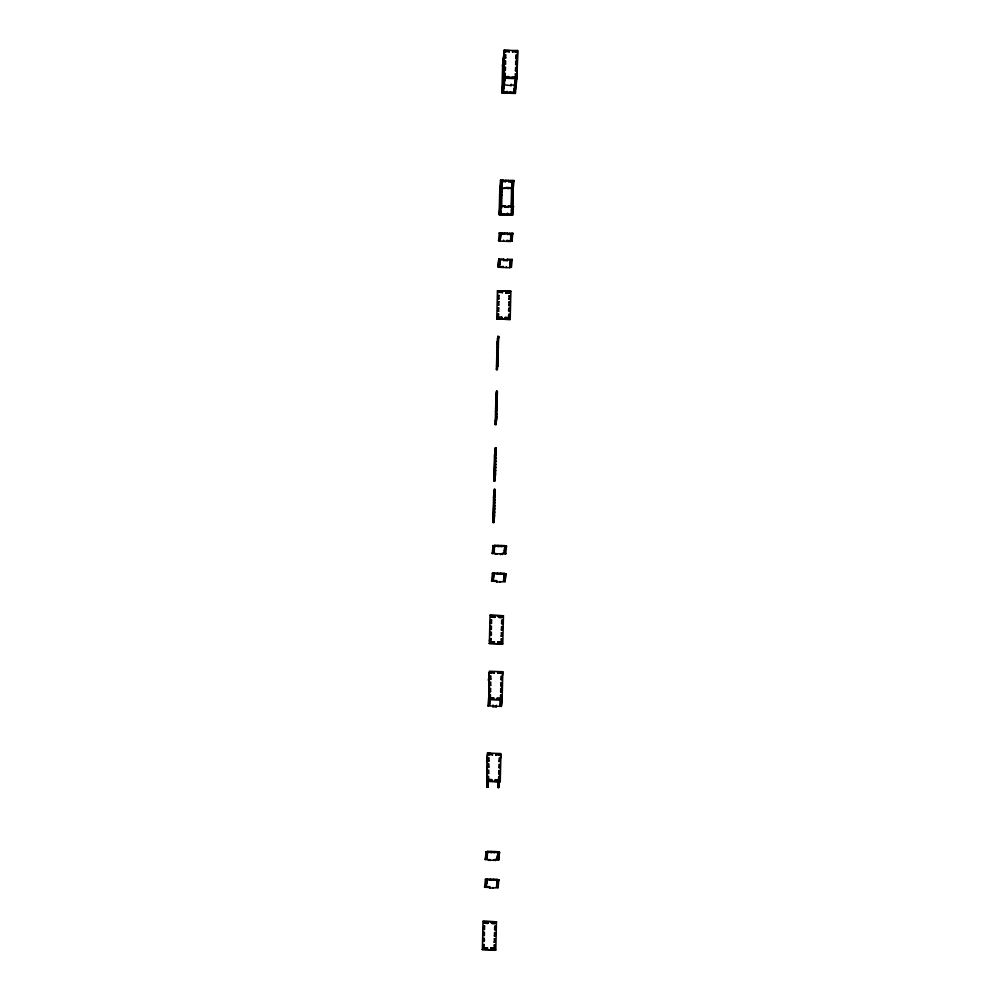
<?xml version="1.0" encoding="UTF-8"?>
<svg xmlns="http://www.w3.org/2000/svg" width="1000" height="1000" viewBox="0 0 1000 1000"><rect width="100%" height="100%" fill="white"/><g stroke="black" fill="none" stroke-linecap="round" stroke-linejoin="round"><path stroke-width="1.5" d="M482.35 949.513L483.013 921.3L496.475 921.787L495.8 950L482.35 949.513L495.8 950M487.15 773.7L487.463 762.2L486.65 761.388M492.962 706.075L487.912 705.9L488.775 705.15M489.55 678.4L489.338 680.362L488.5 680.337L489.3 672.337M489.338 643.475L490.012 615.262L503.462 615.75L502.788 643.95L489.338 643.475L502.788 643.95M496.763 319L497.425 290.788L510.887 291.275L510.213 319.488L496.763 319L510.213 319.488M497.975 266.925L498.775 258.925L503.738 259.1L503.725 259.875L498.762 259.7L497.975 266.925L499.8 265.675L499.625 267.312L509.712 267.675L509.913 265.262L510.737 266.062L510.75 265.287L510.588 267.375L511.425 267.4L512.238 259.413L507.275 259.225L507.188 260.663L503.65 260.538L503.663 259.762L507.2 259.887L507.188 260.663M498.575 240.725L498.587 239.95L499.412 240.763L498.575 240.725L499.375 232.725L502.663 232.85L502.562 234.275L512.825 233.212L512.812 233.988L507.612 234.462L507.7 233.025L504.513 232.913L502.562 234.275M499.137 214.713L512.625 214.862L499.137 214.713L499.812 186.5L500.65 186.537M514.587 92.338L515.45 91.587L515.375 93.462L501.925 92.987L502.6 64.775L503.438 64.8M486.812 781.275L487.488 753.062L500.938 753.55L500.262 781.762L486.812 781.275L500.262 781.762M488.675 699.45L489.35 671.237L502.812 671.725L502.137 699.925L488.675 699.45L502.175 699.6M493.288 519.888L494.15 519.15L494.125 519.925L492.95 519.963L493.6 496.188L494.35 489.288L495.175 490.1L494.35 489.288M494.913 470.775L494.075 470.75L494.462 456.15L495.3 447.825L496.138 447.85L496.125 448.625L495.3 447.825M498.762 259.7L498.775 258.925M499.375 232.725L499.363 233.5L502.638 233.625M500 205.613L499.975 206.388L504.938 206.562L504.963 205.787L500 205.613L499.2 213.612L512.65 214.088L513.45 206.1L508.488 205.912L508.4 207.35L504.875 207.225L504.963 205.787M500.588 180.05L500.562 180.825L503.837 180.95L503.862 180.175L500.588 180.05L499.775 188.05L513.237 188.538L514.038 180.538L510.75 180.413L510.662 181.85L508.812 181.788L508.9 180.35L505.712 180.238L505.625 181.663L503.775 181.6L503.787 180.825L508.888 181.125M503.363 58.325L504.188 59.125L503.938 69.975L505.387 70.525M484.062 948.025L487.463 947.825L484.062 948.025L484.162 944.6L483.325 944.575L483.2 948.775L487.438 948.6L484.6 948.825M483.462 938.375C482.262 942.625 485.288 942.738 484.312 938.4L483.438 938.7L484.312 938.4M483.5 935.6L483.612 932.175L484.45 932.212L484.35 935.638M483.65 929.412L483.75 925.987L484.588 926.012L484.487 929.438L483.65 929.412L484.487 929.438M483.787 923.213L483.837 922.113L488.05 922.262L487.987 923.363L483.787 923.213L487.987 923.363M489.588 888.1L489.65 887.438L484.613 887.262L484.625 886.488L489.675 886.663L489.588 888.1L498.062 887.75L498.862 879.75L498.025 879.712L497.863 881.8L497.038 881L497.863 881.8M487.562 853.737L486.737 852.925L487.562 853.737L487.762 851.312L497.85 851.675L497.65 854.1L498.5 854.125L498.65 852.038L499.5 852.062L498.7 860.062L488.537 860.362L488.6 859.7L485.238 859.575L485.262 858.8M486.95 787.1L487.262 783.7L488.1 783.725L487.8 787.125L486.95 787.1L487.15 776.137L487.912 776.825M488.875 700.5L489.025 694.312L489.862 694.338M489.338 680.362L489.025 691.862L489.862 691.9M489.412 679.712L489.575 677.625M490.325 638.525C486.763 642.763 494.538 644.412 494.462 641.775L491.062 641.988L491.163 638.562L490.288 638.85L491.163 638.562M490.462 632.325C489.25 636.587 492.287 636.7 491.3 632.362L490.425 632.663L491.3 632.362M490.5 629.562L490.613 626.138L491.45 626.163L491.337 629.587M490.637 623.362L490.75 619.938L491.587 619.963L491.488 623.4L490.637 623.362L491.488 623.4M490.788 617.163L490.838 616.062L495.037 616.213L494.988 617.325L490.788 617.163L494.988 617.325M496.65 581.4L491.6 581.213L491.625 580.438L496.662 580.625L496.575 582.05L505.062 581.7L505.863 573.7L505.025 573.675L504.862 575.763L504.012 575.725L504.212 573.312L494.125 572.95L493.925 575.363L493.1 574.562L493.925 575.363M505.487 548.075L504.675 547.275L505.487 548.075L505.65 545.988L506.488 546.025L505.688 554.025L492.238 553.538L492.25 552.762M493.787 519.987L493.025 519.3L493 522.513L494.3 490.387L495.138 490.425L494.588 515.65L493.85 522.55L492.95 522.4M495.188 424.55L495.363 422.912L496.2 422.938L496.025 424.575L495.188 424.55L495.962 396.575L496.788 397.375L495.962 396.575M496.438 369.625L496.625 367.987L497.463 368.013L497.287 369.65L496.438 369.625L497.05 343.288L497.788 336.4L498.688 336.538M497.2 342.425L497.225 341.65M497.612 318.263L501.85 318.075L497.612 318.263L497.738 314.062L498.587 314.088L498.475 317.512L501.875 317.312L498.475 317.512M497.775 311.288L497.887 307.863L498.725 307.887L498.612 311.312L497.775 311.288L498.612 311.312M497.912 305.087L498.025 301.663L498.862 301.7L498.762 305.125L497.912 305.087L498.762 305.125M498.062 298.9L498.162 295.475L499.012 295.5L498.9 298.925L498.062 298.9L498.9 298.925M498.2 292.7L498.25 291.6L502.463 291.75L502.4 292.85M498.812 266.95L498.975 264.862M504.237 213.787L500 213.962L500.2 211.55L501.037 211.575L500.838 214M502.825 91.912L502 91.112M502.938 85.275L503.425 65.575L502.575 65.55L504.15 51.1M487.238 784.475L487.537 781.075L488.387 781.1L488.075 784.5L487.262 783.7M489.825 703.213L489.663 705.3L488.825 705.275L488.988 703.188M494.075 470.75L494.15 470.087L493.95 481.05L495.25 448.925L496.087 448.963L495.538 474.188L494.787 481.087L493.9 480.938M495.95 397.35L496.25 393.95L497.075 394.75L496.25 393.95M496.763 366.662L497.062 363.263L497.912 363.3L497.6 366.7L496.775 365.887L496.637 367.212L497.475 367.238L497.625 365.925L496.525 365.75M499.1 264.325L499.263 262.238L499.1 264.325L499.938 264.35L500.1 262.262L499.938 264.35M499.7 238.137L499.725 237.362L500.538 238.162L499.7 238.137L499.862 236.05M487.762 776.663L488.638 776.363L488.363 781.875L487.537 781.075M489.275 700.55L490.112 700.588L489.95 702.675L489.113 702.638L489.562 697.925L488.713 697.9L487.912 705.9M489.412 699.237L490.238 700.05L490.5 694.538L489.625 694.825M495.65 420.288L496.538 391.325L497.375 391.35L496.863 416.25L496.225 422.163L495.387 422.137L495.65 420.288L496.488 420.312M496.238 394.725L496.538 391.325M498.325 339.825L497.512 339.025L498.325 339.825L498.638 336.425L497.887 364.075L497.062 363.263M499.387 261.7L499.525 260.387L500.375 260.413L500.225 261.725L499.387 261.7L499.55 259.613M499.988 235.5L500 234.725L500.825 235.538L499.988 235.5L500.15 233.412L500.988 233.45L500.825 235.538M504.1 87.225L503.95 89.312L503.1 89.288L503.263 87.2M503.537 85.35L504.375 85.375L504.225 86.688L503.413 85.887M504.2 50L503.525 78.213L516.987 78.7L517.65 50.487L504.162 50.325L509.212 50.512M485.412 879.262L486.238 880.062L485.412 879.262L484.613 887.262M486.05 851.587L486.863 852.387L486.05 851.587L485.238 859.575M487.525 781.838L487.788 776.325M487.825 773.562L487.938 770.138L488.775 770.163L488.663 773.587M487.975 767.362L488.075 763.938L488.913 763.962L488.812 767.4M488.113 761.162L488.212 757.738L489.062 757.775L488.95 761.2M488.25 754.975L488.3 753.875L492.512 754.025L492.463 755.125M489.663 694.5L489.575 698.375L493.775 698.525L493.8 697.75L490.4 697.962M489.7 691.737L489.8 688.3L490.65 688.337L490.538 691.762M489.837 685.537L489.95 682.113L490.788 682.138L490.675 685.562M489.988 679.338L490.087 675.913L490.925 675.95L490.825 679.375M490.125 673.15L490.175 672.038L494.375 672.188L494.325 673.3M492.413 573.212L493.225 574.025L492.413 573.212L491.6 581.213M493.038 545.538L493.862 546.337L493.038 545.538L492.238 553.538M497.863 344.1L497.062 343.738L497.9 343.762L497.05 364.038M497.6 347.275L497.788 336.4M500.15 233.412L500.975 234.225L501.062 232.787M502.262 180.113L501.675 205.675L501.45 208.412L500.613 208.388L501.35 180.738L500.588 188.412L503.663 188.525M503.762 77.763L503.938 69.9L504.787 69.925M486.15 858.95L486.175 858.175L487 858.988L486.15 858.95L486.312 856.862L487.137 857.675M487.8 787.125L487.887 780.812M493.15 552.913L493.162 552.137L493.988 552.938L493.15 552.913L493.312 550.825L494.137 551.625M493.85 522.55L493.938 516.237M493.512 497.612L494.363 497.65L495.2 489.325M494.787 481.087L494.875 474.762M494.462 456.15L495.3 456.175L496.138 447.85M496.025 424.575L496.15 420.375L495.312 420.35M496.325 411.413L495.487 411.388L496.325 411.413L496.812 396.6M497.287 369.65L497.8 347.188M499.625 267.312L499.637 266.537L503 266.663M511.325 239.862L510.487 239.838L510.312 241.475L500.225 241.112L500.238 240.338M501.35 191.537L501.463 188.113M504.4 57.162L504.425 56.388L504.275 57.7M485.95 882.7L486.788 882.725L486.65 884.038L485.825 883.238L486.662 883.263L486.812 881.95M486.438 856.325L486.587 855.013L487.425 855.05L487.275 856.363L486.463 855.55M488.075 784.5L488.1 783.725M492.8 577.962L492.825 577.188L493.638 577.987L492.8 577.962L492.962 575.875M493.438 550.288L493.575 548.975L494.425 549L494.275 550.312L493.45 549.513M496.788 397.375L497.088 393.975M497.6 366.7L497.625 365.925M504.963 79.35L504.8 81.438L503.963 81.4L504.125 79.312M503.8 73.8L503.875 73.075L505.35 73.3L505.087 78.812L504.263 78M487.125 879L486.938 881.413L486.087 881.388L487.125 879L490.487 879.112L490.438 880.225L497.2 880.138L497.212 879.362L490.487 879.112M488.363 781.875L488.387 781.1M493.725 547.65L493.738 546.888L494.562 547.688L493.725 547.65L493.875 545.562M494.862 493.05L494.038 492.25L495.112 493.188L493.888 493.562M495.8 451.587L494.975 450.775L496.05 451.725L494.837 452.088M497.075 394.75L497.375 391.35M497.887 364.075L497.912 363.3M500.225 261.725L499.4 260.925M505.425 70.2L505.5 67.1L504.65 67.075L504.55 70.5M504.688 64.3L504.8 60.875L505.637 60.9L505.525 64.325M504.825 58.1L504.938 54.675L505.775 54.713L505.675 58.137M504.975 51.913L505.025 50.8L509.225 50.95L509.175 52.062M486.65 884.038L486.662 883.263M486.938 881.413L486.95 880.638M487.762 851.312L487.738 852.087L491.075 852.537L497.837 852.45L497.85 851.675M494.125 572.95L494.113 573.725L500.8 574.3L504.2 574.087L504.212 573.312M494.762 545.275L494.738 546.05L498.062 546.5L504.825 546.413L504.85 545.638L494.762 545.275L494.562 547.688M488.537 860.362L488.55 859.587L490.238 859.65L490.213 860.413M495.525 554.312L495.55 553.538L495.525 554.312L497.287 553.713M487.413 948.925L487.463 947.825M492.887 706.737L492.975 705.3L492.887 706.737L496.25 706.85L496.337 705.425L496.25 706.85M501.825 318.412L501.875 317.312M502.987 267.438L503.038 266.325M503.587 241.238L503.638 240.138M507.038 91.287L506.987 92.387L502.788 92.238L502.962 90.6L503.8 90.625L503.625 92.275M487.663 780.525L491.875 780.688L491.925 779.575L488.562 779.463L490.775 779.862M504.412 234.35L504.513 232.913M497.212 554.375L497.225 553.6M508.587 77.613L508.65 76.513L505.25 76.725M491.075 852.537L491.125 851.438M497.438 574.175L497.488 573.075M498.062 546.5L498.125 545.388M490.775 949.05L495.012 948.863L490.775 949.05L490.825 947.938L494.188 948.062L490.825 947.938M491.413 922.387C490.163 924.125 496.725 924.362 495.613 922.537L491.375 922.712L495.613 922.537M497.762 643L502 642.825L497.762 643L497.825 641.9L501.188 642.013L497.825 641.9M498.4 616.337C497.163 618.088 503.725 618.325 502.612 616.487L498.363 616.663L502.612 616.487M505.188 318.525L505.238 317.425L508.6 317.55L508.675 314.45L509.513 314.475C513.875 322.038 497.863 317.288 509.425 318.35M505.763 292.975L505.825 291.875L510.025 292.025L509.975 293.125L505.763 292.975L509.975 293.125M506.35 267.55L506.362 266.775M506.95 241.363L507 240.25M507.625 213.137L507.562 214.237M498.825 770.85L499.7 770.562L499.438 780.95L495.238 780.8L495.288 779.7L498.65 779.825L495.288 779.7M495.825 755.25L495.875 754.137L500.075 754.287L500.025 755.4M497.1 698.975L497.163 697.875L500.487 698.325M497.688 673.413L497.75 672.312L501.95 672.463L501.9 673.562M511.1 85.612L511.188 84.188L511.188 85.625L502.762 84.663L502.775 83.888L504.513 84.062L504.663 82.75L503.812 82.725L503.675 84.038M492.95 888.225L492.962 887.45M493.575 860.537L493.6 859.762L495.275 859.825M499.938 582.175L499.963 581.4M502.325 553.9L500.575 554.5L500.588 553.725M507.275 259.225L507.25 260L512.212 260.188L512.238 259.413M508.4 207.35L508.488 205.912M505.225 77.5L515.337 77.088M512.537 52.175L512.587 51.075L516.8 51.225L516.75 52.325M493.8 880.337L493.85 879.237M494.438 852.663L494.487 851.562M500.8 574.3L500.85 573.188M501.425 546.613L501.488 545.513M509.462 234.525L509.475 233.75M510.662 181.85L510.688 181.075L508.837 181.012M495.262 860.6L495.35 859.175M502.262 554.55L502.35 553.125M509.538 233.875L509.55 233.1M510.75 180.413L510.737 181.188L514.012 181.312L514.038 180.538M494.15 948.388L494.263 944.963L495.1 945L494.975 949.2M494.288 942.2L494.4 938.763L495.238 938.8L495.138 942.225L494.288 942.2L495.138 942.225M494.438 936L494.538 932.575L495.387 932.6L495.275 936.025L494.438 936L495.275 936.025M494.575 929.8L494.688 926.375L495.525 926.413L495.412 929.837M501.15 642.35L501.25 638.925L502.1 638.95L501.975 643.15M501.287 636.15L501.4 632.725L502.238 632.75L502.125 636.175L501.287 636.15L502.125 636.175M501.425 629.95L501.538 626.525L502.375 626.562L502.275 629.987L501.425 629.95L502.275 629.987M501.575 623.763L501.675 620.325L502.525 620.363L502.413 623.787M508.812 308.25C507.6 312.512 510.637 312.613 509.65 308.288L508.775 308.587L509.65 308.288M508.85 305.487L508.95 302.062L509.8 302.087L509.688 305.512L508.85 305.487L509.688 305.512M508.988 299.288L509.1 295.863L509.938 295.887L509.825 299.325L508.988 299.288L509.825 299.325M509.712 267.675L509.725 266.9M510.312 241.475L510.325 240.7L506.962 240.588M511.125 207.062L511.55 188.475M497.887 787.487L497.9 786.712L498.725 787.525L497.887 787.487L498.725 776.725L499.525 777.075M499.9 704.35L500.763 703.6L500.6 705.688L499.75 705.662L499.9 704.35L500.737 704.375M510.037 264.713L510.05 263.95L510.875 264.75L510.037 264.713L510.2 262.625L511.012 263.438L510.2 262.625M510.637 238.525L510.65 237.75L511.475 238.55L510.637 238.525L510.788 236.438L511.613 237.237L511.637 236.462L511.475 238.55M513.713 92.638L513.913 90.213M498.175 784.862L499.025 784.125L499.012 784.887L497.9 784.275L498.675 784.963M512.25 209.35L512.087 211.438L511.25 211.4L511.413 209.312M514.175 88.362L515.037 87.625L514.875 89.712L514.038 89.675L514.175 88.362L515.013 88.4M498.762 773.95L498.862 770.525M498.9 767.763L499.012 764.325L499.85 764.362L499.738 767.788M499.038 761.562L499.15 758.138L499.988 758.162L499.888 761.587M500.588 694.9L500.325 700.413L501.163 700.438L501.438 694.925L500.562 695.225M500.625 692.125L500.737 688.7L501.538 689.062M500.775 685.925L500.875 682.5L501.712 682.537L501.475 692.15M500.913 679.737L501.012 676.312L501.863 676.338L501.75 679.762M510.312 262.087L510.337 261.312L511.163 262.125L510.312 262.087L510.475 260M510.913 235.9L510.938 235.125L511.763 235.925L510.913 235.9L511.062 234.587L511.9 234.613L511.763 235.925M511.138 233.925L511.15 233.15M512.362 188.837L513.175 181.275L512.375 208.812L511.538 208.775L512.35 180.475M510.588 267.375L510.613 266.6L511.425 267.4M511.188 241.188L511.2 240.413L512.025 241.213L511.188 241.188L511.35 239.1M511.812 214.062L511.825 213.287M512.325 191.6L512.413 187.725M511.175 84.963L516.213 85.138L516.237 84.362L514.6 84.425L514.763 82.338M497.1 858.575L497.088 859.35L497.25 857.262L497.1 858.575L497.938 858.6L498.088 857.288L497.925 859.375L497.938 858.6M498.725 787.525L499.475 780.625L495.275 780.475M500.6 705.688L500.613 704.912L500.538 705.575M512.55 186.412L511.7 187.162M510.363 91.737L510.35 92.513L514.55 92.662L514.75 90.25M496.737 884.4L496.75 883.625L497.575 884.438L496.737 884.4L496.9 882.312L497.725 883.112L497.738 882.337L497.575 884.438M497.375 856.725L497.388 855.95L498.212 856.75L497.375 856.725L497.512 855.413L498.35 855.438L498.212 856.75M503.738 578.35L503.888 576.263L503.738 578.35L504.575 578.387L504.738 576.3L504.575 578.387M504.363 550.675L504.387 549.9L505.213 550.7L504.363 550.675L504.525 548.587L505.35 549.388L504.525 548.587M515.438 73.662L515.175 79.175L516.013 79.2L516.287 73.688L515.413 73.987M515.475 70.888L515.588 67.463L516.425 67.487L516.325 70.925M515.625 64.688L515.725 61.262L516.562 61.3L516.462 64.725M515.763 58.5L515.862 55.075L516.712 55.1L516.538 61.625M496.325 706.2L501.362 706.375L502.175 698.388L501.325 698.35M512.6 215.2L513.237 187.312M515.487 90.037L515.662 82.3L515.45 84.45M498.025 879.712L498.85 880.525L498.862 879.75M498.5 854.125L498.65 852.038M504.862 575.763L505.025 573.675M505.65 545.988L506.475 546.8L506.488 546.025M513.45 206.1L513.438 206.875L508.475 206.688M516.8 59.588L516.812 58.812M498.062 887.75L498.075 886.975M498.7 860.062L499.5 852.062M505.062 581.7L505.863 573.7M505.688 554.025L505.712 553.25L503.462 553.162M516.987 78.7L517.65 50.487M504.137 51.875L502.562 66.325L503.4 66.35M503.387 65.912L503.562 64.262L504.387 65.075L504.525 63.762L503.688 63.725M503.363 66.688L504.55 55.85M505.825 51.163L505.812 51.938M501.925 92.987L515.413 93.138M504.475 73.587L504.387 77.463L503.55 77.438M503.387 86.662L503.55 84.575M504.25 78.775L504.4 76.688L503.562 76.662L501.975 91.888L515.425 92.362L517.013 77.15L516.175 77.112M500.513 191.513L501.388 191.213M515.9 52.3L515.925 51.525M501.425 188.438L502.25 180.888M501.012 195.538L501.925 194.9L501.85 195.562M500.087 210.1L500.637 187.3L499.8 187.275M516.487 62.475L517.137 55.925M503.775 181.6L503.862 180.175M504.812 187.787L504.787 188.562M505.625 181.663L505.712 180.238M499.412 240.763L499.562 239.45L500.4 239.475L500.225 241.112M500.538 238.162L500.7 236.075M504.875 207.225L504.938 206.562M502.587 233.5L502.663 232.85M508.175 187.9L508.15 188.675M508.812 181.788L508.9 180.35M497.425 290.788L510.887 291.275M498.162 295.475L499.012 295.5M498.025 301.663L498.862 301.7M497.887 307.863L498.725 307.887M497.738 314.062L498.587 314.088M503.65 260.538L503.738 259.1M511.512 188.8L512.337 181.25M507.7 233.025L507.612 234.462M510.925 214.363L511.112 212.712L511.95 212.75L511.775 214.387M497.438 362.688L496.637 362.325L498.038 362.762M505.825 291.875L510.025 292.025M512.025 241.213L512.825 233.212M496.375 398.375L497.287 397.75L495.788 398.212M505.238 317.425L507.438 317.838M510.875 264.75L511.037 262.663M511.163 262.125L511.325 260.038M509.1 295.863L509.938 295.887M508.95 302.062L509.8 302.087M508.675 314.45L509.513 314.475M492.95 519.963L493.025 519.3M493.988 552.938L494.15 550.85M493.088 575.337L493.25 573.25M493.638 577.987L493.8 575.9M490.012 615.262L503.462 615.75M490.838 616.062L495.037 616.213M490.75 619.938L491.587 619.963M496.575 582.05L496.662 580.625M500.575 554.5L500.65 553.837M488.5 680.337L489.288 673.112M490.988 672.4L490.962 673.175M494.462 641.775L492.175 642.025M504.65 548.05L504.85 545.638M489.025 694.312L489.787 695M505.213 550.7L505.363 548.612M504.012 575.725L504.2 574.087M501.675 620.325L502.525 620.363M486.625 762.163L487.425 754.163M487.488 753.062L491.087 753.525M501.4 632.725L502.238 632.75M501.25 638.925L502.1 638.95M489.087 755L489.113 754.225M501.05 673.538L501.075 672.763M502.438 675.713L502.75 672.825M502.812 671.725L497.163 671.85M501.362 706.375L502.15 699.163L501.312 699.125M486.725 853.7L486.887 851.612M487 858.988L487.15 856.9M499.2 754.587L499.188 755.362M485.525 886.637L485.662 885.325L486.5 885.35L486.362 886.663M485.812 884.013L485.962 881.925M486.087 881.388L486.25 879.3M500.562 757.537L500.887 754.65M483.013 921.3L496.475 921.787M500.55 758.312L500.863 755.425M483.837 922.113L488.05 922.262M483.75 925.987L484.588 926.012M483.325 944.575L484.162 944.6M489.6 887.325L489.675 886.663M490.438 880.225L487.113 879.775M497.65 854.1L497.837 852.45M497.025 881.775L497.212 879.362M494.688 926.375L495.525 926.413M494.4 938.763L495.238 938.8M494.263 944.963L495.1 945M505.012 51.575L509.212 51.725M512.575 51.85L516.775 52M504.862 57.775L505.712 57.8M515.8 58.163L516.638 58.2M503.975 61.1L504.812 61.125M503.825 62.413L504.675 62.45M504.725 63.975L505.562 64M515.65 64.362L516.5 64.4M502.562 65.1L503.4 65.138M515.513 70.562L516.35 70.588M504.425 77.138L508.625 77.287M511.987 77.412L516.2 77.562M516.163 77.888L517 77.925M503.562 77.888L517.013 78.362M504.1 80.087L504.938 80.125M503.05 81.838L503.888 81.875M514.75 83.112L515.588 83.138M502.975 84.938L503.825 84.975M503.25 87.975L504.087 88M513.888 90.988L514.738 91.025M512.288 181.137L513.125 181.163M501.337 181.513L502.175 181.55M512.263 181.912L513.1 181.938M501.188 182.825L502.038 182.862M512.125 183.225L512.962 183.25M512.263 184.275L513.112 184.3M501.05 184.137L501.887 184.175M511.975 184.537L512.825 184.562M512.2 184.925L513.038 184.963M500.9 185.45L501.75 185.487M511.838 185.85L512.675 185.875M500.763 186.762L501.6 186.8M499.775 186.825L500.625 186.863M505.962 187.5L513.25 187.763M501.163 191.625L502 191.65M501.087 192.275L501.925 192.312M511.912 199.762L512.75 199.788M511.838 200.413L512.688 200.45M500.763 206.3L501.613 206.325M504.888 206.45L508.413 206.575M511.7 206.688L512.537 206.725M500.75 207.075L501.587 207.1M511.675 207.463L512.525 207.5M511.4 210.087L512.238 210.125M500.175 212.325L501.025 212.35M499.85 236.825L500.688 236.85M510.462 260.775L511.3 260.812M499.25 263.012L500.087 263.038M499.125 263.55L499.963 263.587M498 266.15L498.837 266.175M498.237 292.375L502.438 292.525M497.775 337.175L498.612 337.2M497.65 337.713L498.488 337.738M497.638 338.488L498.475 338.512M497.05 343.288L497.887 343.325M496.987 346.838L497.837 346.863M496.95 347.163L498.438 347.312M497.525 347.938L498.375 347.962M496.85 353.025L497.688 353.062M496.812 353.363L497.65 353.387M496.712 359.225L497.55 359.263M496.675 359.55L497.512 359.588M497.275 361.3L498.125 361.325M497.212 361.95L498.05 361.987M496.925 364.575L497.762 364.613M496.562 365.425L497.75 365.387M496.4 392.638L497.238 392.663M496.375 393.413L497.212 393.438M496.525 394.462L497.362 394.487M496.112 395.262L497.287 395.15M496.087 396.037L496.938 396.062M495.737 401.763L496.575 401.788M495.7 402.088L496.538 402.125M495.6 407.962L496.438 407.987M495.562 408.288L496.4 408.312M496.163 409.95L497.013 409.988M496.1 410.613L496.938 410.637M496.025 416.225L496.863 416.25M495.95 416.875L496.8 416.912M495.938 417.65L496.775 417.688M495.662 419.513L496.512 419.538M495.275 420.675L496.112 420.712M495.125 449.462L495.962 449.5M495.1 450.238L495.95 450.275M494.825 452.863L495.662 452.9M494.55 454.725L495.988 454.825M495.112 455.125L495.95 455.15M494.538 455.487L495.375 455.525M495 460.988L495.838 461.025M494.963 461.325L495.812 461.35M494.862 467.188L495.7 467.212M494.825 467.512L495.662 467.55M494.7 474.162L495.538 474.188M494.4 476.337L495.238 476.362M494.375 477.113L495.225 477.137M494.113 478.963L494.95 479M494.1 479.738L494.938 479.775M493.975 480.275L494.812 480.312M494.175 490.938L495.012 490.962M494.162 491.712L495 491.737M493.875 494.338L494.712 494.363M493.6 496.188L495.037 496.287M494.162 496.587L495 496.625M493.587 496.962L494.425 496.987M494.05 502.463L494.9 502.488M494.012 502.788L494.862 502.812M493.913 508.65L494.75 508.688M493.875 508.988L494.712 509.012M493.75 515.625L494.588 515.65M493.025 516.862L493.862 516.888M493.45 517.8L494.288 517.837M493.438 518.575L494.275 518.612M493.162 520.425L494 520.462M493.15 521.2L493.988 521.237M493.025 521.75L493.862 521.775M505 574.45L505.838 574.475M504.038 574.95L504.875 574.987M492.95 576.65L493.787 576.675M503.875 577.038L504.712 577.075M503.75 577.587L504.588 577.612M501.613 623.425L502.45 623.462M490.538 629.237L491.375 629.263M490.163 672.812L494.363 672.962M497.725 673.088L501.925 673.238M490.012 679.013L490.863 679.038M500.95 679.4L501.788 679.438M489.875 685.212L490.712 685.238M500.8 685.6L501.65 685.638M489.738 691.4L490.575 691.438M500.662 691.8L501.5 691.825M497.137 698.65L501.35 698.8M488.7 698.675L490.375 698.737M489.25 701.325L490.1 701.363M488.963 703.95L489.812 703.988M499.7 705.55L501.388 705.6M492.9 705.962L496.262 706.075M488.288 754.638L492.488 754.8M495.85 754.912L500.062 755.062M488.15 760.837L488.988 760.875M499.075 761.237L499.913 761.263M488 767.038L488.85 767.062M498.938 767.425L499.775 767.463M487.863 773.238L488.7 773.263M498.8 773.625L499.637 773.65M487.7 780.2L491.912 780.35M487.4 782.387L488.237 782.412M498.325 782.775L499.175 782.8M487.388 783.162L488.225 783.188M498.312 783.55L499.15 783.575M487.113 785.013L487.95 785.037M498.05 785.4L498.888 785.438M487.1 785.788L487.938 785.812M498.025 786.175L498.875 786.213M498.638 852.812L499.475 852.837M497.675 853.325L498.512 853.35M497.225 858.037L498.062 858.062M496.475 859.212L498.713 859.287M494.613 929.475L495.45 929.5M483.537 935.275L484.375 935.312M493.75 494.875L494.575 495.675L493.75 494.875M494.25 477.65L495.075 478.45L494.25 477.65M494.7 453.4L495.525 454.212L494.7 453.4M495.525 420.825L496.35 421.625L495.525 420.825M493.587 516.487L494.412 517.3L493.587 516.487M494.538 475.025L495.363 475.825L494.538 475.025M495.812 418.2L496.637 419L495.812 418.2M500.487 208.925L501.163 211.038L500.325 211.012L500.487 208.925M497.9 781.838L497.837 787.375L498.675 787.4L498.812 781.213L497.9 781.838M498.475 781.462L499.3 782.262L498.475 781.462M504.1 552.525L504.075 553.3L504.237 551.213L505.062 552.025L505.087 551.25L504.925 553.337L504.1 552.525M514.462 85.738L514.325 87.05L515.163 87.088L515.3 85.775L514.462 85.738M515.037 80.487L514.888 81.8L515.737 81.825L515.875 80.512L515.037 80.487M512.188 187.525L512.962 188.212L512.188 187.525M511.838 203.012L512.612 203.7L511.838 203.012M496.925 349.938L497.725 350.288L496.925 349.938M496.775 356.125L497.587 356.488L496.775 356.125M497.525 350.538L498.3 351.213L497.525 350.538M495.812 398.663L496.613 399.025L495.812 398.663M496.587 391.438L497.362 392.125L496.587 391.438M495.662 404.862L496.475 405.213L495.662 404.862M496.087 413.2L496.863 413.888L496.087 413.2M495.075 457.887L495.875 458.25L495.075 457.887M494.925 464.087L495.737 464.45L494.925 464.087M494.787 470.288L495.6 470.637L494.787 470.288M494.125 499.363L494.925 499.712L494.125 499.363M493.988 505.55L494.787 505.913L493.988 505.55M493.837 511.75L494.65 512.112L493.837 511.75M492.663 579.275L492.512 580.588L493.363 580.625L493.5 579.312L492.663 579.275M503.587 579.675L503.45 580.988L504.288 581.013L504.438 579.7L503.587 579.675M486.975 786.325L487.738 787.013L486.975 786.325M500.188 701.725L500.037 703.037L500.887 703.062L501.025 701.75L500.188 701.725M496.6 885.713L496.45 887.025L497.287 887.062L497.438 885.75L496.6 885.713"/></g></svg>
